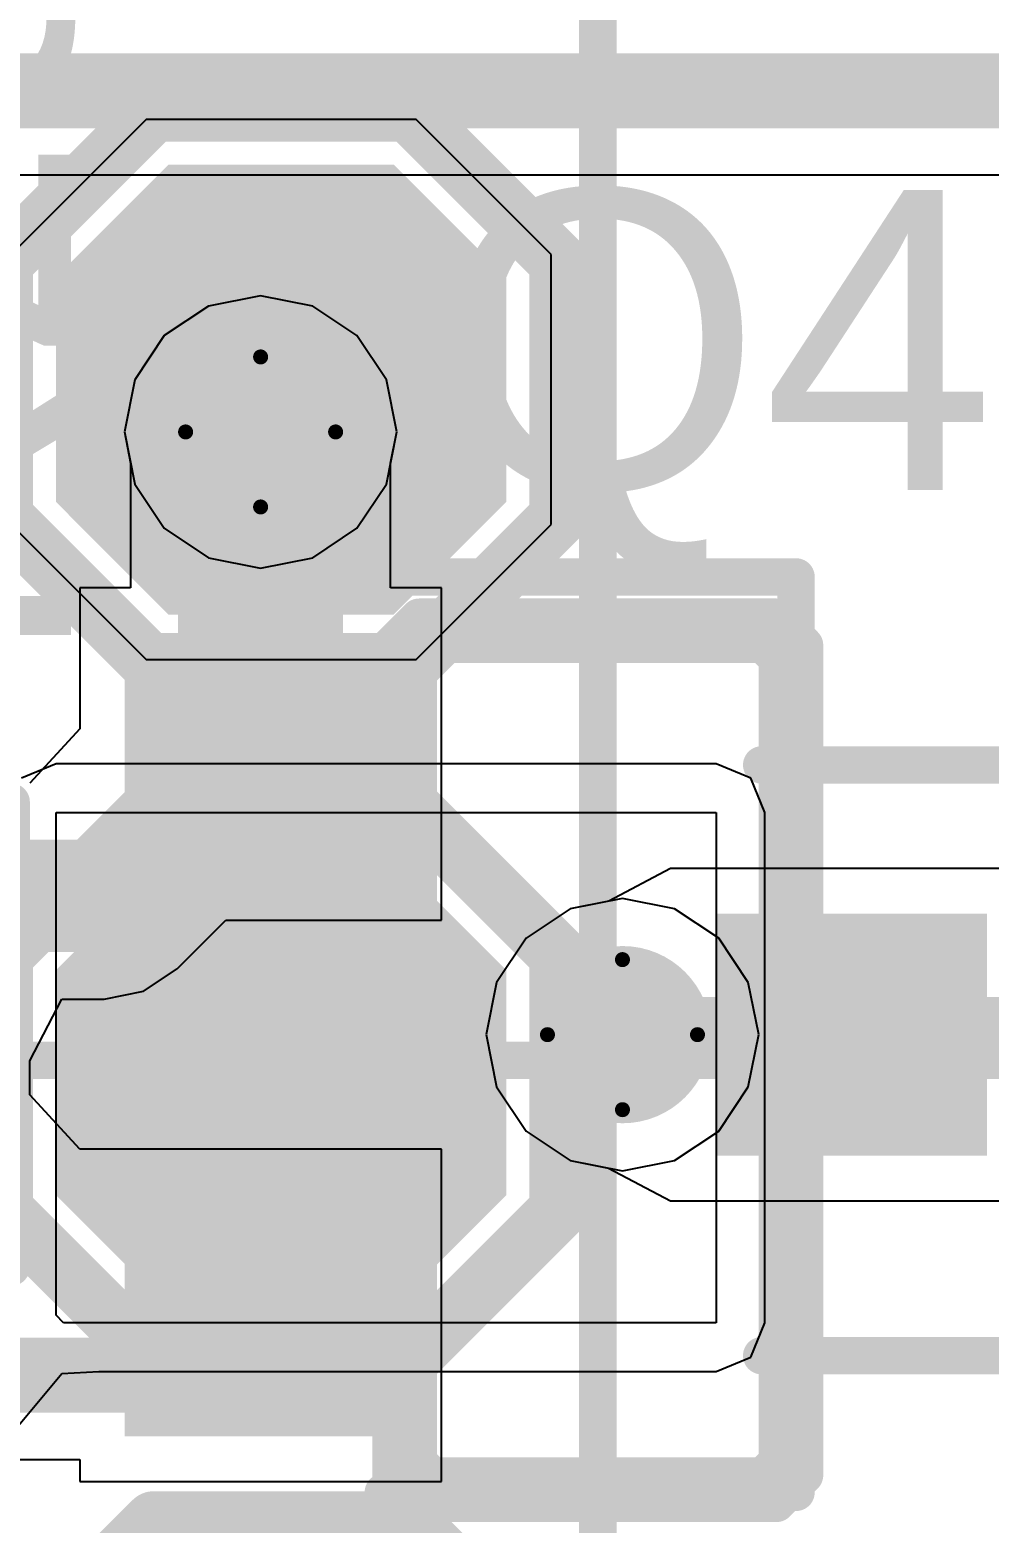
# Model space of a CAD drawing. Header units: millimetres. Extents: x -16 to 330, y -45 to 150.
# Drawn here: x 6.08 to 9.33, y 65.69 to 70.75 of the extents above; entities that cross this region are included whole.
import ezdxf

# ---------------------------------------------------------------- set-up
doc = ezdxf.new("R2010")
doc.units = ezdxf.units.MM
for name, color, linetype in [('BottomLayer', 5, 'Continuous'), ('BottomOverlay', 54, 'Continuous'), ('BottomPaste', 16, 'Continuous'), ('BottomSolder', 6, 'Continuous'), ('DrillDrawing', 1, 'Continuous'), ('Mechanical13', 56, 'Continuous'), ('MidLayer1', 16, 'Continuous'), ('MidLayer2', 76, 'Continuous'), ('TopLayer', 1, 'Continuous'), ('TopOverlay', 2, 'Continuous'), ('TopPaste', 8, 'Continuous'), ('TopSolder', 216, 'Continuous'), ('ViaHoleLayer', 16, 'Continuous')]:
    doc.layers.add(name, color=color, linetype=linetype)
doc.styles.add('Arial', font='arial.ttf', dxfattribs={"height": 0.2})

# ---------------------------------------------------------------- blocks, each defined once
blk = doc.blocks.new('R___0402_83')
at = {"layer": 'TopLayer'}
for points in [[(-0.6985, -0.3175), (-0.6985, 0.3175), (-0.2413, 0.3175), (-0.2413, -0.3175)], [(0.2413, -0.3175), (0.2413, 0.3175), (0.6985, 0.3175), (0.6985, -0.3175)]]:
    blk.add_hatch(color=1, dxfattribs=at).paths.add_polyline_path(points)
at = {"layer": 'TopPaste'}
for points in [[(-0.6985, -0.3175), (-0.6985, 0.3175), (-0.2413, 0.3175), (-0.2413, -0.3175)], [(0.2413, -0.3175), (0.2413, 0.3175), (0.6985, 0.3175), (0.6985, -0.3175)]]:
    blk.add_hatch(color=8, dxfattribs=at).paths.add_polyline_path(points)
at = {"layer": 'TopSolder'}
for points in [[(-0.7535, -0.3725), (-0.7535, 0.3725), (-0.1863, 0.3725), (-0.1863, -0.3725)], [(0.1863, -0.3725), (0.1863, 0.3725), (0.7535, 0.3725), (0.7535, -0.3725)]]:
    blk.add_hatch(color=216, dxfattribs=at).paths.add_polyline_path(points)
at = {"layer": 'TopOverlay'}
for points, const_width in [([(-0.7874, 0.4064), (-0.7874, -0.4064)], 0.127), ([(-0.7874, 0.4064), (0.7874, 0.4064)], 0.127), ([(0.7874, 0.4064), (0.7874, -0.4064)], 0.127), ([(-0.7874, -0.4064), (0.7874, -0.4064)], 0.127), ([(-0.8128, -0.4318), (0.8128, -0.4318)], 0.00323)]:
    blk.add_lwpolyline(points, dxfattribs=dict(at, const_width=const_width))
for points, const_width in [([(-0.8191, 0.4064, 1), (-0.7556, 0.4064, 1)], 0.0635), ([(-0.8191, 0.4064, 1), (-0.7556, 0.4064, 1)], 0.0635), ([(0.7556, 0.4064, 1), (0.8191, 0.4064, 1)], 0.0635), ([(0.7556, 0.4064, 1), (0.8191, 0.4064, 1)], 0.0635), ([(-0.8191, -0.4064, 1), (-0.7556, -0.4064, 1)], 0.0635), ([(-0.8191, -0.4064, 1), (-0.7556, -0.4064, 1)], 0.0635), ([(0.7556, -0.4064, 1), (0.8191, -0.4064, 1)], 0.0635), ([(0.7556, -0.4064, 1), (0.8191, -0.4064, 1)], 0.0635), ([(-0.8136, -0.4318, 1), (-0.812, -0.4318, 1)], 0.00161), ([(0.812, -0.4318, 1), (0.8136, -0.4318, 1)], 0.00161)]:
    blk.add_lwpolyline(points, format="xyb", close=True, dxfattribs=dict(at, const_width=const_width))
blk = doc.blocks.new('S___23_113')
at = {"layer": 'TopLayer'}
for points in [[(-0.41, 1.46), (0.41, 1.46), (0.41, 0.54), (-0.41, 0.54)], [(-1.36, -0.54), (-0.54, -0.54), (-0.54, -1.46), (-1.36, -1.46)], [(0.54, -0.54), (1.36, -0.54), (1.36, -1.46), (0.54, -1.46)]]:
    blk.add_hatch(color=1, dxfattribs=at).paths.add_polyline_path(points)
at = {"layer": 'TopPaste'}
for points in [[(-0.41, 1.46), (0.41, 1.46), (0.41, 0.54), (-0.41, 0.54)], [(-1.36, -0.54), (-0.54, -0.54), (-0.54, -1.46), (-1.36, -1.46)], [(0.54, -0.54), (1.36, -0.54), (1.36, -1.46), (0.54, -1.46)]]:
    blk.add_hatch(color=8, dxfattribs=at).paths.add_polyline_path(points)
at = {"layer": 'TopSolder'}
for points in [[(-0.41, 1.46), (0.41, 1.46), (0.41, 0.54), (-0.41, 0.54)], [(-1.36, -0.54), (-0.54, -0.54), (-0.54, -1.46), (-1.36, -1.46)], [(0.54, -0.54), (1.36, -0.54), (1.36, -1.46), (0.54, -1.46)]]:
    blk.add_hatch(color=216, dxfattribs=at).paths.add_polyline_path(points)
at = {"layer": 'TopOverlay', "const_width": 0.127}
for points in [[(-0.5588, 0.8128), (-1.5494, 0.8128)], [(-1.5494, -0.5842), (-1.5494, 0.8128)], [(1.5494, 0.8128), (0.5588, 0.8128)], [(1.5494, -0.5842), (1.5494, 0.8128)], [(0.3302, -0.7874), (-0.3302, -0.7874)], [(-1.6764, -1.2954), (-1.6764, -1.0414)], [(-1.5494, -1.1684), (-1.6764, -1.0414)], [(-1.6764, -1.2954), (-1.5494, -1.1684)]]:
    blk.add_lwpolyline(points, dxfattribs=at)
at = {"layer": 'TopOverlay', "const_width": 0.0635}
for points in [[(-1.5812, 0.8128, 1), (-1.5176, 0.8128, 1)], [(-1.5812, 0.8128, 1), (-1.5176, 0.8128, 1)], [(-0.5905, 0.8128, 1), (-0.5271, 0.8128, 1)], [(0.5271, 0.8128, 1), (0.5905, 0.8128, 1)], [(1.5176, 0.8128, 1), (1.5812, 0.8128, 1)], [(1.5176, 0.8128, 1), (1.5812, 0.8128, 1)], [(-1.5812, -0.5842, 1), (-1.5176, -0.5842, 1)], [(1.5176, -0.5842, 1), (1.5812, -0.5842, 1)], [(-0.3619, -0.7874, 1), (-0.2984, -0.7874, 1)], [(0.2984, -0.7874, 1), (0.3619, -0.7874, 1)], [(-1.7082, -1.0414, 1), (-1.6446, -1.0414, 1)], [(-1.7082, -1.0414, 1), (-1.6446, -1.0414, 1)], [(-1.5812, -1.1684, 1), (-1.5176, -1.1684, 1)], [(-1.5812, -1.1684, 1), (-1.5176, -1.1684, 1)], [(-1.7082, -1.2954, 1), (-1.6446, -1.2954, 1)], [(-1.7082, -1.2954, 1), (-1.6446, -1.2954, 1)]]:
    blk.add_lwpolyline(points, format="xyb", close=True, dxfattribs=at)
blk = doc.blocks.new('T__________B_117')
at = {"layer": 'BottomLayer'}
blk.add_hatch(color=5, dxfattribs=at).paths.add_polyline_path([(0.381, 0.762), (-0.381, 0.762), (-0.762, 0.381), (-0.762, -0.381), (-0.381, -0.762), (0.381, -0.762), (0.762, -0.381), (0.762, 0.381)])
at = {"layer": 'BottomPaste'}
blk.add_hatch(color=16, dxfattribs=at).paths.add_polyline_path([(0.381, 0.762), (-0.381, 0.762), (-0.762, 0.381), (-0.762, -0.381), (-0.381, -0.762), (0.381, -0.762), (0.762, -0.381), (0.762, 0.381)])
at = {"layer": 'BottomSolder'}
blk.add_hatch(color=6, dxfattribs=at).paths.add_polyline_path([(0.381, 0.762), (-0.381, 0.762), (-0.762, 0.381), (-0.762, -0.381), (-0.381, -0.762), (0.381, -0.762), (0.762, -0.381), (0.762, 0.381)])
at = {"layer": 'BottomOverlay', "const_width": 0.2}
for points in [[(-0.4318, 0.9398), (-0.9398, 0.4318)], [(0.4318, 0.9398), (-0.4318, 0.9398)], [(0.4318, 0.9398), (-0.4318, 0.9398)], [(0.9398, 0.4318), (0.4318, 0.9398)], [(-0.9398, 0.4318), (-0.9398, -0.4318)], [(0.9398, 0.4318), (0.9398, -0.4318)], [(-0.4318, -0.9398), (-0.9398, -0.4318)], [(0.9398, -0.4318), (0.4318, -0.9398)], [(0.4318, -0.9398), (-0.4318, -0.9398)], [(0.4318, -0.9398), (-0.4318, -0.9398)]]:
    blk.add_lwpolyline(points, dxfattribs=at)
at = {"layer": 'BottomOverlay', "const_width": 0.1}
for points in [[(-0.4818, 0.9398, 1), (-0.3818, 0.9398, 1)], [(-0.4818, 0.9398, 1), (-0.3818, 0.9398, 1)], [(-0.4818, 0.9398, 1), (-0.3818, 0.9398, 1)], [(0.3818, 0.9398, 1), (0.4818, 0.9398, 1)], [(0.3818, 0.9398, 1), (0.4818, 0.9398, 1)], [(0.3818, 0.9398, 1), (0.4818, 0.9398, 1)], [(-0.9898, 0.4318, 1), (-0.8898, 0.4318, 1)], [(-0.9898, 0.4318, 1), (-0.8898, 0.4318, 1)], [(0.8898, 0.4318, 1), (0.9898, 0.4318, 1)], [(0.8898, 0.4318, 1), (0.9898, 0.4318, 1)], [(-0.9898, -0.4318, 1), (-0.8898, -0.4318, 1)], [(-0.9898, -0.4318, 1), (-0.8898, -0.4318, 1)], [(0.8898, -0.4318, 1), (0.9898, -0.4318, 1)], [(0.8898, -0.4318, 1), (0.9898, -0.4318, 1)], [(-0.4818, -0.9398, 1), (-0.3818, -0.9398, 1)], [(-0.4818, -0.9398, 1), (-0.3818, -0.9398, 1)], [(-0.4818, -0.9398, 1), (-0.3818, -0.9398, 1)], [(0.3818, -0.9398, 1), (0.4818, -0.9398, 1)], [(0.3818, -0.9398, 1), (0.4818, -0.9398, 1)], [(0.3818, -0.9398, 1), (0.4818, -0.9398, 1)]]:
    blk.add_lwpolyline(points, format="xyb", close=True, dxfattribs=at)
blk = doc.blocks.new('T__________B_119')
at = {"layer": 'BottomLayer'}
blk.add_hatch(color=5, dxfattribs=at).paths.add_polyline_path([(0.381, 0.762), (-0.381, 0.762), (-0.762, 0.381), (-0.762, -0.381), (-0.381, -0.762), (0.381, -0.762), (0.762, -0.381), (0.762, 0.381)])
at = {"layer": 'BottomPaste'}
blk.add_hatch(color=16, dxfattribs=at).paths.add_polyline_path([(0.381, 0.762), (-0.381, 0.762), (-0.762, 0.381), (-0.762, -0.381), (-0.381, -0.762), (0.381, -0.762), (0.762, -0.381), (0.762, 0.381)])
at = {"layer": 'BottomSolder'}
blk.add_hatch(color=6, dxfattribs=at).paths.add_polyline_path([(0.381, 0.762), (-0.381, 0.762), (-0.762, 0.381), (-0.762, -0.381), (-0.381, -0.762), (0.381, -0.762), (0.762, -0.381), (0.762, 0.381)])
at = {"layer": 'BottomOverlay', "const_width": 0.2}
for points in [[(-0.4318, 0.9398), (-0.9398, 0.4318)], [(0.4318, 0.9398), (-0.4318, 0.9398)], [(0.4318, 0.9398), (-0.4318, 0.9398)], [(0.9398, 0.4318), (0.4318, 0.9398)], [(-0.9398, 0.4318), (-0.9398, -0.4318)], [(0.9398, 0.4318), (0.9398, -0.4318)], [(-0.4318, -0.9398), (-0.9398, -0.4318)], [(0.9398, -0.4318), (0.4318, -0.9398)], [(0.4318, -0.9398), (-0.4318, -0.9398)], [(0.4318, -0.9398), (-0.4318, -0.9398)]]:
    blk.add_lwpolyline(points, dxfattribs=at)
at = {"layer": 'BottomOverlay', "const_width": 0.1}
for points in [[(-0.4818, 0.9398, 1), (-0.3818, 0.9398, 1)], [(-0.4818, 0.9398, 1), (-0.3818, 0.9398, 1)], [(-0.4818, 0.9398, 1), (-0.3818, 0.9398, 1)], [(0.3818, 0.9398, 1), (0.4818, 0.9398, 1)], [(0.3818, 0.9398, 1), (0.4818, 0.9398, 1)], [(0.3818, 0.9398, 1), (0.4818, 0.9398, 1)], [(-0.9898, 0.4318, 1), (-0.8898, 0.4318, 1)], [(-0.9898, 0.4318, 1), (-0.8898, 0.4318, 1)], [(0.8898, 0.4318, 1), (0.9898, 0.4318, 1)], [(0.8898, 0.4318, 1), (0.9898, 0.4318, 1)], [(-0.9898, -0.4318, 1), (-0.8898, -0.4318, 1)], [(-0.9898, -0.4318, 1), (-0.8898, -0.4318, 1)], [(0.8898, -0.4318, 1), (0.9898, -0.4318, 1)], [(0.8898, -0.4318, 1), (0.9898, -0.4318, 1)], [(-0.4818, -0.9398, 1), (-0.3818, -0.9398, 1)], [(-0.4818, -0.9398, 1), (-0.3818, -0.9398, 1)], [(-0.4818, -0.9398, 1), (-0.3818, -0.9398, 1)], [(0.3818, -0.9398, 1), (0.4818, -0.9398, 1)], [(0.3818, -0.9398, 1), (0.4818, -0.9398, 1)], [(0.3818, -0.9398, 1), (0.4818, -0.9398, 1)]]:
    blk.add_lwpolyline(points, format="xyb", close=True, dxfattribs=at)
blk = doc.blocks.new('T__________B_123')
at = {"layer": 'BottomLayer'}
blk.add_hatch(color=5, dxfattribs=at).paths.add_polyline_path([(0.381, 0.762), (-0.381, 0.762), (-0.762, 0.381), (-0.762, -0.381), (-0.381, -0.762), (0.381, -0.762), (0.762, -0.381), (0.762, 0.381)])
at = {"layer": 'BottomPaste'}
blk.add_hatch(color=16, dxfattribs=at).paths.add_polyline_path([(0.381, 0.762), (-0.381, 0.762), (-0.762, 0.381), (-0.762, -0.381), (-0.381, -0.762), (0.381, -0.762), (0.762, -0.381), (0.762, 0.381)])
at = {"layer": 'BottomSolder'}
blk.add_hatch(color=6, dxfattribs=at).paths.add_polyline_path([(0.381, 0.762), (-0.381, 0.762), (-0.762, 0.381), (-0.762, -0.381), (-0.381, -0.762), (0.381, -0.762), (0.762, -0.381), (0.762, 0.381)])
at = {"layer": 'BottomOverlay', "const_width": 0.2}
for points in [[(-0.4318, 0.9398), (-0.9398, 0.4318)], [(0.4318, 0.9398), (-0.4318, 0.9398)], [(0.4318, 0.9398), (-0.4318, 0.9398)], [(0.9398, 0.4318), (0.4318, 0.9398)], [(-0.9398, 0.4318), (-0.9398, -0.4318)], [(0.9398, 0.4318), (0.9398, -0.4318)], [(-0.4318, -0.9398), (-0.9398, -0.4318)], [(0.9398, -0.4318), (0.4318, -0.9398)], [(0.4318, -0.9398), (-0.4318, -0.9398)], [(0.4318, -0.9398), (-0.4318, -0.9398)]]:
    blk.add_lwpolyline(points, dxfattribs=at)
at = {"layer": 'BottomOverlay', "const_width": 0.1}
for points in [[(-0.4818, 0.9398, 1), (-0.3818, 0.9398, 1)], [(-0.4818, 0.9398, 1), (-0.3818, 0.9398, 1)], [(-0.4818, 0.9398, 1), (-0.3818, 0.9398, 1)], [(0.3818, 0.9398, 1), (0.4818, 0.9398, 1)], [(0.3818, 0.9398, 1), (0.4818, 0.9398, 1)], [(0.3818, 0.9398, 1), (0.4818, 0.9398, 1)], [(-0.9898, 0.4318, 1), (-0.8898, 0.4318, 1)], [(-0.9898, 0.4318, 1), (-0.8898, 0.4318, 1)], [(0.8898, 0.4318, 1), (0.9898, 0.4318, 1)], [(0.8898, 0.4318, 1), (0.9898, 0.4318, 1)], [(-0.9898, -0.4318, 1), (-0.8898, -0.4318, 1)], [(-0.9898, -0.4318, 1), (-0.8898, -0.4318, 1)], [(0.8898, -0.4318, 1), (0.9898, -0.4318, 1)], [(0.8898, -0.4318, 1), (0.9898, -0.4318, 1)], [(-0.4818, -0.9398, 1), (-0.3818, -0.9398, 1)], [(-0.4818, -0.9398, 1), (-0.3818, -0.9398, 1)], [(-0.4818, -0.9398, 1), (-0.3818, -0.9398, 1)], [(0.3818, -0.9398, 1), (0.4818, -0.9398, 1)], [(0.3818, -0.9398, 1), (0.4818, -0.9398, 1)], [(0.3818, -0.9398, 1), (0.4818, -0.9398, 1)]]:
    blk.add_lwpolyline(points, format="xyb", close=True, dxfattribs=at)

msp = doc.modelspace()

# ---------------------------------------------------------------- hatches: boundary and pattern name
at = {"layer": 'BottomLayer'}
h = msp.add_hatch(color=5, dxfattribs=at)
edge = h.paths.add_edge_path()
edge.add_arc((6.8646, 69.3862), 0.3, 0, 360)
h = msp.add_hatch(color=5, dxfattribs=at)
edge = h.paths.add_edge_path()
edge.add_arc((8.0899, 67.3456), 0.3, 0, 360)
at = {"layer": 'BottomSolder'}
h = msp.add_hatch(color=6, dxfattribs=at)
edge = h.paths.add_edge_path()
edge.add_arc((6.8646, 69.3862), 0.15, 0, 360)
h = msp.add_hatch(color=6, dxfattribs=at)
edge = h.paths.add_edge_path()
edge.add_arc((8.0899, 67.3456), 0.15, 0, 360)
at = {"layer": 'MidLayer1'}
h = msp.add_hatch(color=16, dxfattribs=at)
edge = h.paths.add_edge_path()
edge.add_arc((6.8646, 69.3862), 0.3, 0, 360)
h = msp.add_hatch(color=16, dxfattribs=at)
edge = h.paths.add_edge_path()
edge.add_arc((8.0899, 67.3456), 0.3, 0, 360)
at = {"layer": 'MidLayer2'}
h = msp.add_hatch(color=76, dxfattribs=at)
edge = h.paths.add_edge_path()
edge.add_arc((6.8646, 69.3862), 0.3, 0, 360)
h = msp.add_hatch(color=76, dxfattribs=at)
edge = h.paths.add_edge_path()
edge.add_arc((8.0899, 67.3456), 0.3, 0, 360)
at = {"layer": 'TopLayer'}
h = msp.add_hatch(color=1, dxfattribs=at)
edge = h.paths.add_edge_path()
edge.add_arc((6.8646, 69.3862), 0.3, 0, 360)
h = msp.add_hatch(color=1, dxfattribs=at)
edge = h.paths.add_edge_path()
edge.add_arc((8.0899, 67.3456), 0.3, 0, 360)
at = {"layer": 'TopSolder'}
h = msp.add_hatch(color=216, dxfattribs=at)
edge = h.paths.add_edge_path()
edge.add_arc((6.8646, 69.3862), 0.15, 0, 360)
h = msp.add_hatch(color=216, dxfattribs=at)
edge = h.paths.add_edge_path()
edge.add_arc((8.0899, 67.3456), 0.15, 0, 360)
at = {"layer": 'ViaHoleLayer'}
h = msp.add_hatch(color=16, dxfattribs=at)
edge = h.paths.add_edge_path()
edge.add_arc((6.8646, 69.3862), 0.15, 0, 360)
h = msp.add_hatch(color=16, dxfattribs=at)
edge = h.paths.add_edge_path()
edge.add_arc((8.0899, 67.3456), 0.15, 0, 360)

# ---------------------------------------------------------------- linework, layer by layer
at = {"layer": 'BottomLayer'}
for p, q in [((6.477, 70.444), (6.0198, 69.9868)), ((7.3914, 70.444), (6.477, 70.444)), ((7.8486, 69.9868), (7.3914, 70.444)), ((7.8486, 69.0724), (7.8486, 69.9868)), ((6.0198, 69.0724), (6.477, 68.6152)), ((7.3914, 68.6152), (7.8486, 69.0724)), ((6.477, 68.6152), (7.3914, 68.6152)), ((6.1722, 68.2624), (6.0555, 68.2141)), ((8.4074, 68.2624), (6.1722, 68.2624)), ((8.524, 68.2141), (8.4074, 68.2624)), ((8.5723, 68.0974), (8.524, 68.2141)), ((6.1722, 68.0974), (8.4074, 68.0974)), ((6.1722, 66.3956), (6.1722, 68.0974)), ((8.4074, 68.0974), (8.4074, 66.3702)), ((8.5723, 66.3702), (8.5723, 68.0974)), ((6.1976, 66.3702), (6.1722, 66.3956)), ((8.4074, 66.3702), (6.1976, 66.3702)), ((8.524, 66.2536), (8.5723, 66.3702)), ((8.4074, 66.2053), (8.524, 66.2536)), ((6.0395, 66.0159), (6.1921, 66.1986)), ((6.1921, 66.1986), (6.3165, 66.2053)), ((6.3165, 66.2053), (8.4074, 66.2053))]:
    msp.add_line(p, q, dxfattribs=at)
at = {"layer": 'BottomLayer', "const_width": 0.5588}
msp.add_lwpolyline([(6.8567, 69.3941), (6.8646, 69.3862)], dxfattribs=at)
at = {"layer": 'BottomLayer', "const_width": 0.2794}
for points in [[(6.717, 69.3941, 1), (6.9964, 69.3941, 1)], [(6.7249, 69.3862, 1), (7.0043, 69.3862, 1)]]:
    msp.add_lwpolyline(points, format="xyb", close=True, dxfattribs=at)
at = {"layer": 'DrillDrawing', "const_width": 0.0508}
for points in [[(6.6106, 69.3862), (6.8646, 69.6402)], [(6.8646, 69.6402), (7.1186, 69.3862)], [(6.6106, 69.3862), (6.8646, 69.1322)], [(6.8646, 69.1322), (7.1186, 69.3862)], [(7.8359, 67.3456), (8.0899, 67.5996)], [(8.0899, 67.5996), (8.3439, 67.3456)], [(7.8359, 67.3456), (8.0899, 67.0916)], [(8.0899, 67.0916), (8.3439, 67.3456)]]:
    msp.add_lwpolyline(points, dxfattribs=at)
at = {"layer": 'DrillDrawing', "const_width": 0.0254}
for points in [[(6.8519, 69.6402, 1), (6.8773, 69.6402, 1)], [(6.8519, 69.6402, 1), (6.8773, 69.6402, 1)], [(6.5979, 69.3862, 1), (6.6233, 69.3862, 1)], [(6.5979, 69.3862, 1), (6.6233, 69.3862, 1)], [(7.1059, 69.3862, 1), (7.1313, 69.3862, 1)], [(7.1059, 69.3862, 1), (7.1313, 69.3862, 1)], [(6.8519, 69.1322, 1), (6.8773, 69.1322, 1)], [(6.8519, 69.1322, 1), (6.8773, 69.1322, 1)], [(8.0772, 67.5996, 1), (8.1026, 67.5996, 1)], [(8.0772, 67.5996, 1), (8.1026, 67.5996, 1)], [(7.8232, 67.3456, 1), (7.8486, 67.3456, 1)], [(7.8232, 67.3456, 1), (7.8486, 67.3456, 1)], [(8.3312, 67.3456, 1), (8.3566, 67.3456, 1)], [(8.3312, 67.3456, 1), (8.3566, 67.3456, 1)], [(8.0772, 67.0916, 1), (8.1026, 67.0916, 1)], [(8.0772, 67.0916, 1), (8.1026, 67.0916, 1)]]:
    msp.add_lwpolyline(points, format="xyb", close=True, dxfattribs=at)
at = {"layer": 'Mechanical13', "const_width": 0.127}
for points in [[(8.0062, 67.2588), (8.0062, 75.2035)], [(8.0062, 67.2588), (8.0062, 75.2035)], [(8.0062, 63.7588), (8.0062, 71.7035)], [(8.0062, 63.7588), (8.0062, 71.7035)], [(7.3062, 68.6638), (7.4012, 68.7588)], [(7.4012, 68.7588), (8.6112, 68.7588)], [(7.4012, 68.7588), (7.4471, 68.6671)], [(8.5654, 68.6671), (8.6112, 68.7588)], [(8.6112, 68.7588), (8.7062, 68.6638)], [(7.3312, 68.6513), (7.4137, 68.7338)], [(7.4137, 68.7338), (8.5987, 68.7338)], [(8.5987, 68.7338), (8.6812, 68.6513)], [(7.3062, 68.6638), (7.398, 68.6179)], [(7.3062, 65.8538), (7.3062, 68.6638)], [(7.3312, 65.8663), (7.3312, 68.6513)], [(7.398, 68.6179), (7.4471, 68.6671)], [(7.4471, 68.6671), (8.5654, 68.6671)], [(8.5654, 68.6671), (8.6145, 68.6179)], [(8.6145, 68.6179), (8.7062, 68.6638)], [(8.6812, 65.8663), (8.6812, 68.6513)], [(8.7062, 65.8538), (8.7062, 68.6638)], [(7.398, 65.8997), (7.398, 68.6179)], [(8.6145, 65.8997), (8.6145, 68.6179)], [(6.7562, 68.4088), (6.9562, 68.4088)], [(6.7562, 68.0088), (6.7562, 68.4088)], [(6.9562, 68.4088), (7.0562, 68.4088)], [(6.9562, 68.0088), (6.9562, 68.4088)], [(7.0562, 68.4088), (7.3062, 68.4088)], [(7.0562, 68.0088), (7.0562, 68.4088)], [(7.3062, 68.4088), (7.3312, 68.4088)], [(8.5615, 68.2588), (16.5062, 68.2588)], [(8.5615, 68.2588), (16.5062, 68.2588)], [(6.7562, 68.0088), (6.9562, 68.0088)], [(6.9562, 68.0088), (7.0562, 68.0088)], [(7.0562, 68.0088), (7.3062, 68.0088)], [(7.3062, 68.0088), (7.3312, 68.0088)], [(8.6812, 67.4588), (8.7062, 67.4588)], [(8.7062, 67.4588), (8.9562, 67.4588)], [(8.9562, 67.4588), (9.0562, 67.4588)], [(8.9562, 67.0588), (8.9562, 67.4588)], [(9.0562, 67.4588), (9.2562, 67.4588)], [(9.0562, 67.0588), (9.0562, 67.4588)], [(9.2562, 67.0588), (9.2562, 67.4588)], [(5.5062, 67.2588), (13.451, 67.2588)], [(5.5062, 67.2588), (13.451, 67.2588)], [(8.0062, 67.2588), (11.9786, 67.2588)], [(8.0062, 67.2588), (11.9786, 67.2588)], [(8.6812, 67.0588), (8.7062, 67.0588)], [(8.7062, 67.0588), (8.9562, 67.0588)], [(8.9562, 67.0588), (9.0562, 67.0588)], [(9.0562, 67.0588), (9.2562, 67.0588)], [(6.7562, 66.5088), (6.9562, 66.5088)], [(6.7562, 66.1088), (6.7562, 66.5088)], [(6.9562, 66.5088), (7.0562, 66.5088)], [(6.9562, 66.1088), (6.9562, 66.5088)], [(7.0562, 66.5088), (7.3062, 66.5088)], [(7.0562, 66.1088), (7.0562, 66.5088)], [(7.3062, 66.5088), (7.3312, 66.5088)], [(8.5615, 66.2588), (16.5062, 66.2588)], [(8.5615, 66.2588), (16.5062, 66.2588)], [(6.7562, 66.1088), (6.9562, 66.1088)], [(6.9562, 66.1088), (7.0562, 66.1088)], [(7.0562, 66.1088), (7.3062, 66.1088)], [(7.3062, 66.1088), (7.3312, 66.1088)], [(7.3062, 65.8538), (7.398, 65.8997)], [(7.3312, 65.8663), (7.4137, 65.7838)], [(7.398, 65.8997), (7.4471, 65.8506)], [(8.5654, 65.8506), (8.6145, 65.8997)], [(8.5987, 65.7838), (8.6812, 65.8663)], [(8.6145, 65.8997), (8.7062, 65.8538)], [(7.3062, 65.8538), (7.4012, 65.7588)], [(7.4012, 65.7588), (7.4471, 65.8506)], [(7.4471, 65.8506), (8.5654, 65.8506)], [(8.5654, 65.8506), (8.6112, 65.7588)], [(8.6112, 65.7588), (8.7062, 65.8538)], [(7.4137, 65.7838), (8.5987, 65.7838)], [(7.4012, 65.7588), (8.6112, 65.7588)]]:
    msp.add_lwpolyline(points, dxfattribs=at)
at = {"layer": 'Mechanical13'}
for points, const_width in [([(7.3695, 68.7588, 1), (7.433, 68.7588, 1)], 0.0635), ([(7.3695, 68.7588, 1), (7.433, 68.7588, 1)], 0.0635), ([(7.3695, 68.7588, 1), (7.433, 68.7588, 1)], 0.0635), ([(8.5795, 68.7588, 1), (8.643, 68.7588, 1)], 0.0635), ([(8.5795, 68.7588, 1), (8.643, 68.7588, 1)], 0.0635), ([(8.5795, 68.7588, 1), (8.643, 68.7588, 1)], 0.0635), ([(7.382, 68.7338, 1), (7.4455, 68.7338, 1)], 0.0635), ([(7.382, 68.7338, 1), (7.4455, 68.7338, 1)], 0.0635), ([(8.567, 68.7338, 1), (8.6305, 68.7338, 1)], 0.0635), ([(8.567, 68.7338, 1), (8.6305, 68.7338, 1)], 0.0635), ([(7.2745, 68.6638, 1), (7.338, 68.6638, 1)], 0.0635), ([(7.2745, 68.6638, 1), (7.338, 68.6638, 1)], 0.0635), ([(7.2745, 68.6638, 1), (7.338, 68.6638, 1)], 0.0635), ([(7.2995, 68.6513, 1), (7.363, 68.6513, 1)], 0.0635), ([(7.2995, 68.6513, 1), (7.363, 68.6513, 1)], 0.0635), ([(7.4154, 68.6671, 1), (7.4789, 68.6671, 1)], 0.0635), ([(7.4154, 68.6671, 1), (7.4789, 68.6671, 1)], 0.0635), ([(7.4154, 68.6671, 1), (7.4789, 68.6671, 1)], 0.0635), ([(8.5336, 68.6671, 1), (8.5971, 68.6671, 1)], 0.0635), ([(8.5336, 68.6671, 1), (8.5971, 68.6671, 1)], 0.0635), ([(8.5336, 68.6671, 1), (8.5971, 68.6671, 1)], 0.0635), ([(8.6495, 68.6513, 1), (8.713, 68.6513, 1)], 0.0635), ([(8.6495, 68.6513, 1), (8.713, 68.6513, 1)], 0.0635), ([(8.6745, 68.6638, 1), (8.738, 68.6638, 1)], 0.0635), ([(8.6745, 68.6638, 1), (8.738, 68.6638, 1)], 0.0635), ([(8.6745, 68.6638, 1), (8.738, 68.6638, 1)], 0.0635), ([(7.3662, 68.6179, 1), (7.4297, 68.6179, 1)], 0.0635), ([(7.3662, 68.6179, 1), (7.4297, 68.6179, 1)], 0.0635), ([(7.3662, 68.6179, 1), (7.4297, 68.6179, 1)], 0.0635), ([(8.5827, 68.6179, 1), (8.6462, 68.6179, 1)], 0.0635), ([(8.5827, 68.6179, 1), (8.6462, 68.6179, 1)], 0.0635), ([(8.5827, 68.6179, 1), (8.6462, 68.6179, 1)], 0.0635), ([(6.7245, 68.4088, 1), (6.788, 68.4088, 1)], 0.0635), ([(6.7245, 68.4088, 1), (6.788, 68.4088, 1)], 0.0635), ([(6.9245, 68.4088, 1), (6.988, 68.4088, 1)], 0.0635), ([(6.9245, 68.4088, 1), (6.988, 68.4088, 1)], 0.0635), ([(6.9245, 68.4088, 1), (6.988, 68.4088, 1)], 0.0635), ([(7.0245, 68.4088, 1), (7.088, 68.4088, 1)], 0.0635), ([(7.0245, 68.4088, 1), (7.088, 68.4088, 1)], 0.0635), ([(7.0245, 68.4088, 1), (7.088, 68.4088, 1)], 0.0635), ([(7.2745, 68.4088, 1), (7.338, 68.4088, 1)], 0.0635), ([(7.2745, 68.4088, 1), (7.338, 68.4088, 1)], 0.0635), ([(7.2995, 68.4088, 1), (7.363, 68.4088, 1)], 0.0635), ([(8.5298, 68.2588, 1), (8.5933, 68.2588, 1)], 0.0635), ([(8.5298, 68.2588, 1), (8.5933, 68.2588, 1)], 0.0635), ([(6.7245, 68.0088, 1), (6.788, 68.0088, 1)], 0.0635), ([(6.7245, 68.0088, 1), (6.788, 68.0088, 1)], 0.0635), ([(6.9245, 68.0088, 1), (6.988, 68.0088, 1)], 0.0635), ([(6.9245, 68.0088, 1), (6.988, 68.0088, 1)], 0.0635), ([(6.9245, 68.0088, 1), (6.988, 68.0088, 1)], 0.0635), ([(7.0245, 68.0088, 1), (7.088, 68.0088, 1)], 0.0635), ([(7.0245, 68.0088, 1), (7.088, 68.0088, 1)], 0.0635), ([(7.0245, 68.0088, 1), (7.088, 68.0088, 1)], 0.0635), ([(7.2745, 68.0088, 1), (7.338, 68.0088, 1)], 0.0635), ([(7.2745, 68.0088, 1), (7.338, 68.0088, 1)], 0.0635), ([(7.2995, 68.0088, 1), (7.363, 68.0088, 1)], 0.0635), ([(8.6495, 67.4588, 1), (8.713, 67.4588, 1)], 0.0635), ([(8.6745, 67.4588, 1), (8.738, 67.4588, 1)], 0.0635), ([(8.6745, 67.4588, 1), (8.738, 67.4588, 1)], 0.0635), ([(8.9245, 67.4588, 1), (8.988, 67.4588, 1)], 0.0635), ([(8.9245, 67.4588, 1), (8.988, 67.4588, 1)], 0.0635), ([(8.9245, 67.4588, 1), (8.988, 67.4588, 1)], 0.0635), ([(9.0245, 67.4588, 1), (9.088, 67.4588, 1)], 0.0635), ([(9.0245, 67.4588, 1), (9.088, 67.4588, 1)], 0.0635), ([(9.0245, 67.4588, 1), (9.088, 67.4588, 1)], 0.0635), ([(9.2245, 67.4588, 1), (9.288, 67.4588, 1)], 0.0635), ([(9.2245, 67.4588, 1), (9.288, 67.4588, 1)], 0.0635), ([(8.0094, 67.2588, 1), (8.0031, 67.2588, 1)], 0.127), ([(8.0094, 67.2588, 1), (8.0031, 67.2588, 1)], 0.127), ([(7.9713, 67.2588, 1), (8.0348, 67.2588, 1)], 0.0635), ([(7.9713, 67.2588, 1), (8.0348, 67.2588, 1)], 0.0635), ([(7.9745, 67.2588, 1), (8.038, 67.2588, 1)], 0.0635), ([(7.9745, 67.2588, 1), (8.038, 67.2588, 1)], 0.0635), ([(7.9745, 67.2588, 1), (8.038, 67.2588, 1)], 0.0635), ([(7.9745, 67.2588, 1), (8.038, 67.2588, 1)], 0.0635), ([(7.9777, 67.2588, 1), (8.0412, 67.2588, 1)], 0.0635), ([(7.9777, 67.2588, 1), (8.0412, 67.2588, 1)], 0.0635), ([(8.6495, 67.0588, 1), (8.713, 67.0588, 1)], 0.0635), ([(8.6745, 67.0588, 1), (8.738, 67.0588, 1)], 0.0635), ([(8.6745, 67.0588, 1), (8.738, 67.0588, 1)], 0.0635), ([(8.9245, 67.0588, 1), (8.988, 67.0588, 1)], 0.0635), ([(8.9245, 67.0588, 1), (8.988, 67.0588, 1)], 0.0635), ([(8.9245, 67.0588, 1), (8.988, 67.0588, 1)], 0.0635), ([(9.0245, 67.0588, 1), (9.088, 67.0588, 1)], 0.0635), ([(9.0245, 67.0588, 1), (9.088, 67.0588, 1)], 0.0635), ([(9.0245, 67.0588, 1), (9.088, 67.0588, 1)], 0.0635), ([(9.2245, 67.0588, 1), (9.288, 67.0588, 1)], 0.0635), ([(9.2245, 67.0588, 1), (9.288, 67.0588, 1)], 0.0635), ([(6.7245, 66.5088, 1), (6.788, 66.5088, 1)], 0.0635), ([(6.7245, 66.5088, 1), (6.788, 66.5088, 1)], 0.0635), ([(6.9245, 66.5088, 1), (6.988, 66.5088, 1)], 0.0635), ([(6.9245, 66.5088, 1), (6.988, 66.5088, 1)], 0.0635), ([(6.9245, 66.5088, 1), (6.988, 66.5088, 1)], 0.0635), ([(7.0245, 66.5088, 1), (7.088, 66.5088, 1)], 0.0635), ([(7.0245, 66.5088, 1), (7.088, 66.5088, 1)], 0.0635), ([(7.0245, 66.5088, 1), (7.088, 66.5088, 1)], 0.0635), ([(7.2745, 66.5088, 1), (7.338, 66.5088, 1)], 0.0635), ([(7.2745, 66.5088, 1), (7.338, 66.5088, 1)], 0.0635), ([(7.2995, 66.5088, 1), (7.363, 66.5088, 1)], 0.0635), ([(8.5298, 66.2588, 1), (8.5933, 66.2588, 1)], 0.0635), ([(8.5298, 66.2588, 1), (8.5933, 66.2588, 1)], 0.0635), ([(6.7245, 66.1088, 1), (6.788, 66.1088, 1)], 0.0635), ([(6.7245, 66.1088, 1), (6.788, 66.1088, 1)], 0.0635), ([(6.9245, 66.1088, 1), (6.988, 66.1088, 1)], 0.0635), ([(6.9245, 66.1088, 1), (6.988, 66.1088, 1)], 0.0635), ([(6.9245, 66.1088, 1), (6.988, 66.1088, 1)], 0.0635), ([(7.0245, 66.1088, 1), (7.088, 66.1088, 1)], 0.0635), ([(7.0245, 66.1088, 1), (7.088, 66.1088, 1)], 0.0635), ([(7.0245, 66.1088, 1), (7.088, 66.1088, 1)], 0.0635), ([(7.2745, 66.1088, 1), (7.338, 66.1088, 1)], 0.0635), ([(7.2745, 66.1088, 1), (7.338, 66.1088, 1)], 0.0635), ([(7.2995, 66.1088, 1), (7.363, 66.1088, 1)], 0.0635), ([(7.2995, 65.8663, 1), (7.363, 65.8663, 1)], 0.0635), ([(7.2995, 65.8663, 1), (7.363, 65.8663, 1)], 0.0635), ([(7.3662, 65.8997, 1), (7.4297, 65.8997, 1)], 0.0635), ([(7.3662, 65.8997, 1), (7.4297, 65.8997, 1)], 0.0635), ([(7.3662, 65.8997, 1), (7.4297, 65.8997, 1)], 0.0635), ([(8.5827, 65.8997, 1), (8.6462, 65.8997, 1)], 0.0635), ([(8.5827, 65.8997, 1), (8.6462, 65.8997, 1)], 0.0635), ([(8.5827, 65.8997, 1), (8.6462, 65.8997, 1)], 0.0635), ([(8.6495, 65.8663, 1), (8.713, 65.8663, 1)], 0.0635), ([(8.6495, 65.8663, 1), (8.713, 65.8663, 1)], 0.0635), ([(7.2745, 65.8538, 1), (7.338, 65.8538, 1)], 0.0635), ([(7.2745, 65.8538, 1), (7.338, 65.8538, 1)], 0.0635), ([(7.2745, 65.8538, 1), (7.338, 65.8538, 1)], 0.0635), ([(7.4154, 65.8506, 1), (7.4789, 65.8506, 1)], 0.0635), ([(7.4154, 65.8506, 1), (7.4789, 65.8506, 1)], 0.0635), ([(7.4154, 65.8506, 1), (7.4789, 65.8506, 1)], 0.0635), ([(8.5336, 65.8506, 1), (8.5971, 65.8506, 1)], 0.0635), ([(8.5336, 65.8506, 1), (8.5971, 65.8506, 1)], 0.0635), ([(8.5336, 65.8506, 1), (8.5971, 65.8506, 1)], 0.0635), ([(8.6745, 65.8538, 1), (8.738, 65.8538, 1)], 0.0635), ([(8.6745, 65.8538, 1), (8.738, 65.8538, 1)], 0.0635), ([(8.6745, 65.8538, 1), (8.738, 65.8538, 1)], 0.0635), ([(7.382, 65.7838, 1), (7.4455, 65.7838, 1)], 0.0635), ([(7.382, 65.7838, 1), (7.4455, 65.7838, 1)], 0.0635), ([(8.567, 65.7838, 1), (8.6305, 65.7838, 1)], 0.0635), ([(8.567, 65.7838, 1), (8.6305, 65.7838, 1)], 0.0635), ([(7.3695, 65.7588, 1), (7.433, 65.7588, 1)], 0.0635), ([(7.3695, 65.7588, 1), (7.433, 65.7588, 1)], 0.0635), ([(7.3695, 65.7588, 1), (7.433, 65.7588, 1)], 0.0635), ([(8.5795, 65.7588, 1), (8.643, 65.7588, 1)], 0.0635), ([(8.5795, 65.7588, 1), (8.643, 65.7588, 1)], 0.0635), ([(8.5795, 65.7588, 1), (8.643, 65.7588, 1)], 0.0635)]:
    msp.add_lwpolyline(points, format="xyb", close=True, dxfattribs=dict(at, const_width=const_width))
at = {"layer": 'MidLayer1'}
for p, q in [((6.8646, 69.8475), (6.6881, 69.8124)), ((7.0411, 69.8124), (6.8646, 69.8475)), ((6.6881, 69.8124), (6.5384, 69.7124)), ((7.1907, 69.7124), (7.0411, 69.8124)), ((6.5384, 69.7124), (6.4384, 69.5627)), ((7.2907, 69.5627), (7.1907, 69.7124)), ((6.4384, 69.5627), (6.4033, 69.3862)), ((7.3258, 69.3862), (7.2907, 69.5627)), ((6.4033, 69.3862), (6.4384, 69.2097)), ((7.2907, 69.2097), (7.3258, 69.3862)), ((6.4384, 69.2097), (6.5384, 69.06)), ((7.1907, 69.06), (7.2907, 69.2097)), ((6.5384, 69.06), (6.6881, 68.9601)), ((7.0411, 68.9601), (7.1907, 69.06)), ((6.6881, 68.9601), (6.8646, 68.9249)), ((6.8646, 68.9249), (7.0411, 68.9601)), ((8.0899, 67.8069), (7.9133, 67.7718)), ((8.2664, 67.7718), (8.0899, 67.8069)), ((7.9133, 67.7718), (7.7637, 67.6718)), ((8.416, 67.6718), (8.2664, 67.7718)), ((7.7637, 67.6718), (7.6637, 67.5221)), ((8.516, 67.5221), (8.416, 67.6718)), ((7.6637, 67.5221), (7.6286, 67.3456)), ((8.5511, 67.3456), (8.516, 67.5221)), ((7.6286, 67.3456), (7.6637, 67.1691)), ((8.516, 67.1691), (8.5511, 67.3456)), ((7.6637, 67.1691), (7.7637, 67.0194)), ((8.416, 67.0194), (8.516, 67.1691)), ((7.7637, 67.0194), (7.9133, 66.9195)), ((8.2664, 66.9195), (8.416, 67.0194)), ((7.9133, 66.9195), (8.0899, 66.8843)), ((8.0899, 66.8843), (8.2664, 66.9195))]:
    msp.add_line(p, q, dxfattribs=at)
at = {"layer": 'MidLayer2'}
for p, q in [((6.8646, 69.8475), (6.6881, 69.8124)), ((7.0411, 69.8124), (6.8646, 69.8475)), ((6.6881, 69.8124), (6.5384, 69.7124)), ((7.1907, 69.7124), (7.0411, 69.8124)), ((6.5384, 69.7124), (6.4384, 69.5627)), ((7.2907, 69.5627), (7.1907, 69.7124)), ((6.4384, 69.5627), (6.4033, 69.3862)), ((7.3258, 69.3862), (7.2907, 69.5627)), ((6.4033, 69.3862), (6.4384, 69.2097)), ((7.2907, 69.2097), (7.3258, 69.3862)), ((6.4384, 69.2097), (6.5384, 69.06)), ((7.1907, 69.06), (7.2907, 69.2097)), ((6.5384, 69.06), (6.6881, 68.9601)), ((7.0411, 68.9601), (7.1907, 69.06)), ((6.6881, 68.9601), (6.8646, 68.9249)), ((6.8646, 68.9249), (7.0411, 68.9601)), ((8.0899, 67.8069), (7.9133, 67.7718)), ((8.2664, 67.7718), (8.0899, 67.8069)), ((7.9133, 67.7718), (7.7637, 67.6718)), ((8.416, 67.6718), (8.2664, 67.7718)), ((7.7637, 67.6718), (7.6637, 67.5221)), ((8.516, 67.5221), (8.416, 67.6718)), ((7.6637, 67.5221), (7.6286, 67.3456)), ((8.5511, 67.3456), (8.516, 67.5221)), ((7.6286, 67.3456), (7.6637, 67.1691)), ((8.516, 67.1691), (8.5511, 67.3456)), ((7.6637, 67.1691), (7.7637, 67.0194)), ((8.416, 67.0194), (8.516, 67.1691)), ((7.7637, 67.0194), (7.9133, 66.9195)), ((8.2664, 66.9195), (8.416, 67.0194)), ((7.9133, 66.9195), (8.0899, 66.8843)), ((8.0899, 66.8843), (8.2664, 66.9195))]:
    msp.add_line(p, q, dxfattribs=at)
at = {"layer": 'TopLayer'}
for p, q in [((-1.8799, 70.2567), (13.3396, 70.2567)), ((6.8646, 69.8475), (6.6881, 69.8124)), ((7.0411, 69.8124), (6.8646, 69.8475)), ((6.6881, 69.8124), (6.5384, 69.7124)), ((7.1907, 69.7124), (7.0411, 69.8124)), ((6.5384, 69.7124), (6.4384, 69.5627)), ((7.2907, 69.5627), (7.1907, 69.7124)), ((6.4384, 69.5627), (6.4033, 69.3862)), ((7.3258, 69.3862), (7.2907, 69.5627)), ((6.4033, 69.3862), (6.4243, 69.2806)), ((7.3048, 69.2806), (7.3258, 69.3862)), ((6.4243, 69.2806), (6.4243, 68.858)), ((7.3048, 68.858), (7.3048, 69.2806)), ((6.4243, 68.858), (6.2522, 68.858)), ((6.2522, 68.858), (6.2522, 68.3805)), ((7.477, 68.858), (7.3048, 68.858)), ((7.477, 67.7332), (7.477, 68.858)), ((6.2522, 68.3805), (6.0833, 68.1965)), ((8.2522, 67.908), (8.0439, 67.7977)), ((9.477, 67.908), (8.2522, 67.908)), ((8.2522, 67.908), (8.2522, 67.908)), ((8.0439, 67.7977), (7.9133, 67.7718)), ((7.9133, 67.7718), (7.7637, 67.6718)), ((6.5817, 67.5683), (6.7466, 67.7332)), ((6.7466, 67.7332), (7.477, 67.7332)), ((7.7637, 67.6718), (7.6637, 67.5221)), ((6.4683, 67.4925), (6.5817, 67.5683)), ((7.6637, 67.5221), (7.6286, 67.3456)), ((6.0833, 67.2567), (6.1915, 67.4659)), ((6.1915, 67.4659), (6.3345, 67.4659)), ((6.3345, 67.4659), (6.4683, 67.4925)), ((7.6286, 67.3456), (7.6637, 67.1691)), ((6.0833, 67.142), (6.0833, 67.2567)), ((6.2522, 66.958), (6.0833, 67.142)), ((7.6637, 67.1691), (7.7637, 67.0194)), ((7.7637, 67.0194), (7.9133, 66.9195)), ((7.477, 66.958), (6.2522, 66.958)), ((7.477, 65.8332), (7.477, 66.958)), ((7.9133, 66.9195), (8.0431, 66.8936)), ((8.0431, 66.8936), (8.2522, 66.7832)), ((8.2522, 66.7832), (8.2522, 66.7832)), ((8.2522, 66.7832), (8.2522, 66.7832)), ((8.2522, 66.7832), (9.477, 66.7832)), ((5.9671, 65.9075), (6.2522, 65.9075)), ((6.2522, 65.9075), (6.2522, 65.8332)), ((6.2522, 65.8332), (7.477, 65.8332))]:
    msp.add_line(p, q, dxfattribs=at)
for points, const_width in [([(-1.8799, 70.5416), (13.4576, 70.5416)], 0.254), ([(6.8646, 68.2956), (6.8646, 69.3862)], 0.5588), ([(6.3345, 67.8155), (6.8146, 68.2956)], 0.381), ([(6.8146, 68.2956), (6.8646, 68.2956)], 0.381), ([(5.6134, 67.8155), (6.3345, 67.8155)], 0.381), ([(8.0899, 67.3456), (8.8646, 67.3456)], 0.254), ([(8.8646, 67.3456), (9.7056, 67.3456)], 0.254), ([(6.6614, 66.1924), (6.8646, 66.3956)], 0.254), ([(5.6134, 66.1924), (6.6614, 66.1924)], 0.254)]:
    msp.add_lwpolyline(points, dxfattribs=dict(at, const_width=const_width))
for points, const_width in [([(6.7249, 69.3862, 1), (7.0043, 69.3862, 1)], 0.2794), ([(6.7249, 68.2956, 1), (7.0043, 68.2956, 1)], 0.2794), ([(6.7193, 68.2956, 1), (6.9098, 68.2956, 1)], 0.1905), ([(6.7193, 68.2956, 1), (6.9098, 68.2956, 1)], 0.1905), ([(6.7693, 68.2956, 1), (6.9598, 68.2956, 1)], 0.1905), ([(6.2392, 67.8155, 1), (6.4297, 67.8155, 1)], 0.1905), ([(6.2392, 67.8155, 1), (6.4297, 67.8155, 1)], 0.1905), ([(8.0264, 67.3456, 1), (8.1534, 67.3456, 1)], 0.127), ([(8.8011, 67.3456, 1), (8.9281, 67.3456, 1)], 0.127), ([(8.8011, 67.3456, 1), (8.9281, 67.3456, 1)], 0.127), ([(6.8011, 66.3956, 1), (6.9281, 66.3956, 1)], 0.127), ([(6.5979, 66.1924, 1), (6.7249, 66.1924, 1)], 0.127), ([(6.5979, 66.1924, 1), (6.7249, 66.1924, 1)], 0.127)]:
    msp.add_lwpolyline(points, format="xyb", close=True, dxfattribs=dict(at, const_width=const_width))

# ---------------------------------------------------------------- block references
for name, p, rotation in [('T__________B_123', (6.9342, 69.5296), 180), ('S___23_113', (7.8646, 67.3456), 270), ('T__________B_119', (6.9342, 67.183), 180), ('R___0402_83', (5.6134, 67.3456), 90), ('T__________B_117', (6.9342, 64.7599), 180)]:
    msp.add_blockref(name, p, dxfattribs=dict(rotation=rotation))

# ---------------------------------------------------------------- texts
at = {"layer": 'TopOverlay', "style": 'Arial'}
msp.add_text('R28', height=1.016, rotation=90, dxfattribs=at).set_placement((6.2228, 68.5822))
msp.add_text('Q4', height=1.016, dxfattribs=at).set_placement((7.4594, 69.1898))

doc.saveas('drawing.dxf')
